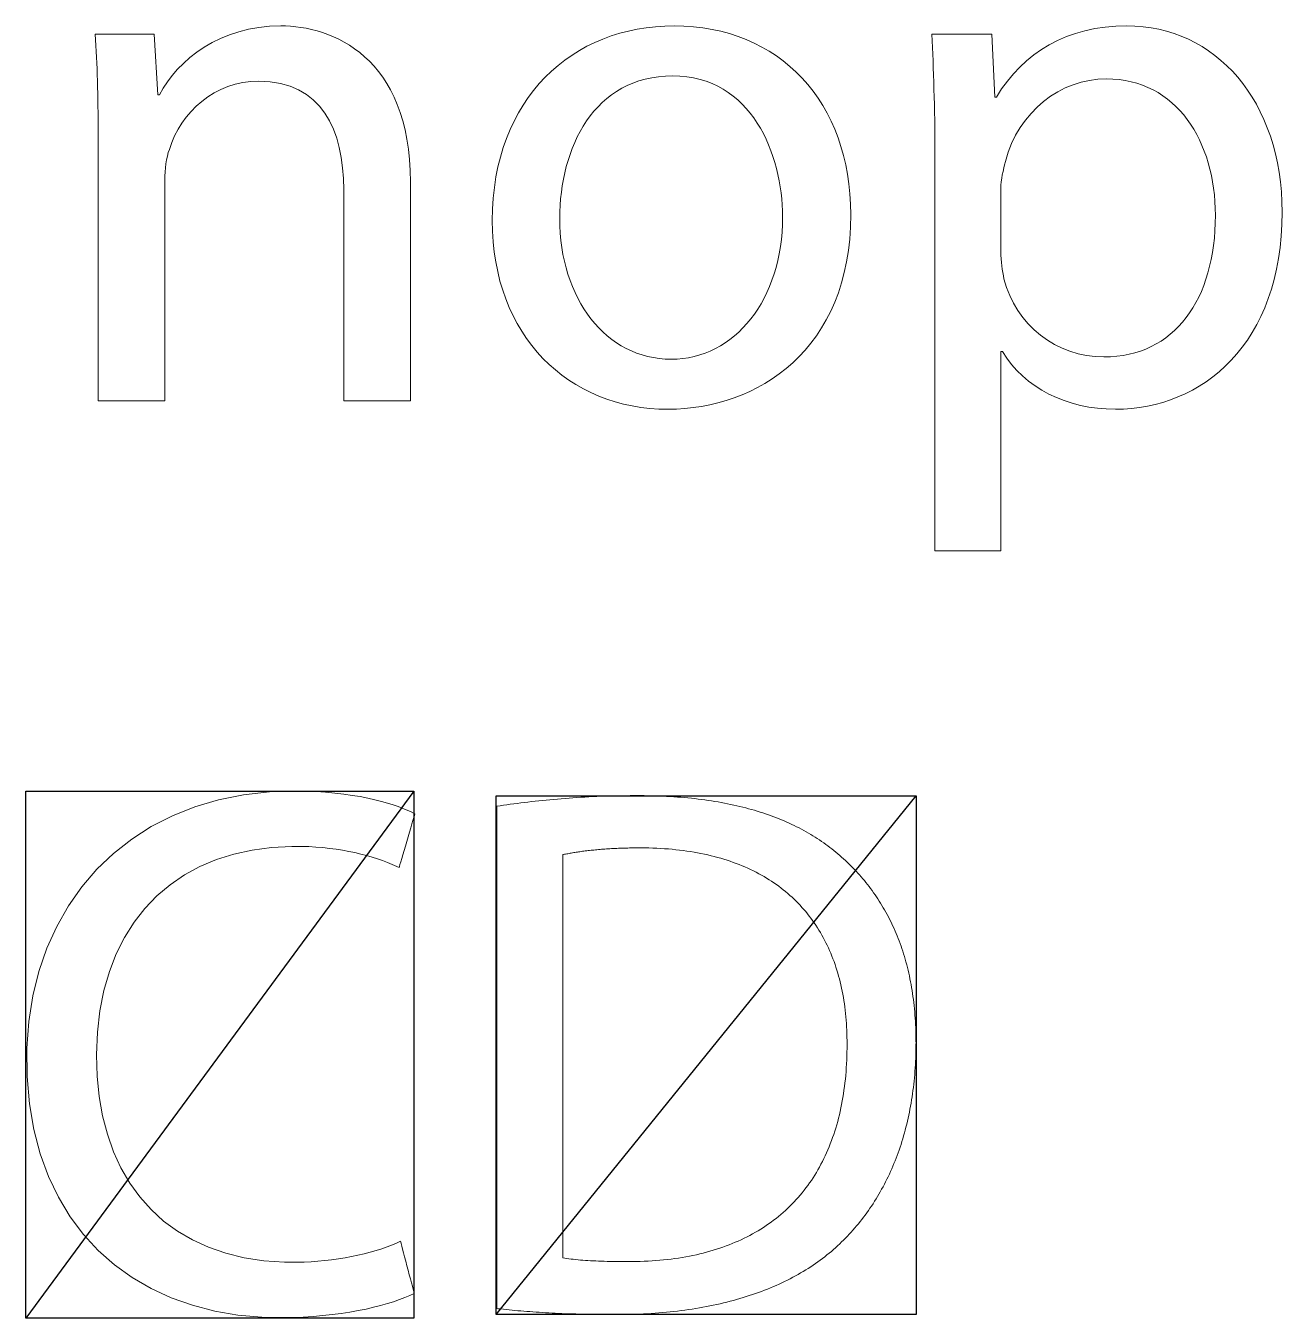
# Model space of a CAD drawing. Header units: millimetres. Extents: x 0 to 125, y 0 to 142.
# Drawn here: x 98.43 to 125.48, y 110.34 to 138.17 of the extents above; entities that cross this region are included whole.
import ezdxf

# ---------------------------------------------------------------- set-up
doc = ezdxf.new("R2010")
doc.units = ezdxf.units.MM
doc.header["$MEASUREMENT"] = 0
doc.layers.add('Layer 1', color=7, linetype='Continuous')

msp = doc.modelspace()

# ---------------------------------------------------------------- linework, layer by layer
for p, q in [((106.789, 121.688), (98.434, 110.337)), ((108.561, 110.416), (117.601, 121.59))]:
    msp.add_line(p, q)
for points in [[(98.434, 121.688), (106.789, 121.688), (106.789, 110.337), (98.434, 110.337)], [(117.601, 110.416), (108.561, 110.416), (108.561, 121.59), (117.601, 121.59)]]:
    msp.add_lwpolyline(points, close=True)
at = {"layer": 'Layer 1', "lineweight": 0}
for points in [[(106.795, 110.87), (106.699, 110.825), (106.593, 110.78), (106.477, 110.736), (106.351, 110.692), (106.216, 110.65), (106.072, 110.61), (105.919, 110.571), (105.757, 110.534), (105.588, 110.5), (105.409, 110.468), (105.224, 110.439), (105.03, 110.414), (104.829, 110.393), (104.622, 110.375), (104.407, 110.361), (104.186, 110.352), (103.959, 110.348), (103.517, 110.358), (102.999, 110.405), (102.5, 110.49), (102.02, 110.614), (101.563, 110.776), (101.13, 110.975), (100.723, 111.211), (100.343, 111.485), (99.992, 111.795), (99.673, 112.141), (99.387, 112.522), (99.135, 112.94), (98.92, 113.392), (98.744, 113.879), (98.607, 114.4), (98.513, 114.955), (98.463, 115.544), (98.458, 116.15), (98.5, 116.727), (98.586, 117.279), (98.716, 117.806), (98.887, 118.305), (99.099, 118.776), (99.349, 119.218), (99.637, 119.627), (99.961, 120.005), (100.32, 120.347), (100.712, 120.655), (101.135, 120.925), (101.589, 121.157), (102.071, 121.349), (102.581, 121.5), (103.116, 121.608), (103.676, 121.672), (104.223, 121.691), (104.455, 121.687), (104.676, 121.679), (104.888, 121.665), (105.089, 121.647), (105.281, 121.624), (105.462, 121.598), (105.633, 121.57), (105.794, 121.538), (105.945, 121.504), (106.087, 121.468), (106.218, 121.432), (106.339, 121.394), (106.451, 121.356), (106.552, 121.318), (106.644, 121.28), (106.726, 121.243), (106.797, 121.208), (106.809, 121.194), (106.8, 121.166), (106.787, 121.12), (106.768, 121.058), (106.746, 120.983), (106.721, 120.898), (106.694, 120.805), (106.665, 120.707), (106.635, 120.607), (106.605, 120.507), (106.577, 120.41), (106.55, 120.319), (106.526, 120.237), (106.504, 120.166), (106.487, 120.108), (106.475, 120.067), (106.469, 120.045), (106.421, 120.065), (106.323, 120.109), (106.221, 120.151), (106.114, 120.192), (106.003, 120.231), (105.888, 120.268), (105.769, 120.302), (105.645, 120.335), (105.518, 120.365), (105.388, 120.392), (105.253, 120.417), (105.115, 120.438), (104.974, 120.457), (104.829, 120.473), (104.68, 120.485), (104.529, 120.493), (104.374, 120.498), (104.159, 120.499), (103.725, 120.476), (103.308, 120.42), (102.912, 120.333), (102.535, 120.214), (102.181, 120.064), (101.848, 119.883), (101.54, 119.672), (101.255, 119.432), (100.996, 119.162), (100.763, 118.864), (100.558, 118.538), (100.381, 118.183), (100.234, 117.802), (100.116, 117.394), (100.03, 116.959), (99.977, 116.498), (99.956, 116.012), (99.969, 115.55), (100.012, 115.111), (100.085, 114.693), (100.188, 114.297), (100.32, 113.923), (100.48, 113.574), (100.669, 113.248), (100.886, 112.949), (101.129, 112.675), (101.4, 112.429), (101.697, 112.211), (102.019, 112.022), (102.366, 111.863), (102.739, 111.734), (103.135, 111.637), (103.556, 111.573), (103.999, 111.542), (104.273, 111.54), (104.423, 111.544), (104.573, 111.551), (104.722, 111.562), (104.87, 111.576), (105.017, 111.593), (105.162, 111.613), (105.305, 111.637), (105.445, 111.663), (105.582, 111.691), (105.716, 111.723), (105.847, 111.757), (105.973, 111.794), (106.095, 111.833), (106.212, 111.874), (106.324, 111.918), (106.43, 111.963), (106.501, 111.996), (106.505, 111.978), (106.515, 111.942), (106.529, 111.889), (106.546, 111.822), (106.566, 111.744), (106.589, 111.657), (106.613, 111.564), (106.639, 111.468), (106.664, 111.37), (106.689, 111.274), (106.713, 111.183), (106.735, 111.098), (106.755, 111.023), (106.771, 110.96), (106.784, 110.912), (106.792, 110.881)], [(108.572, 121.365), (108.644, 121.375), (108.716, 121.386), (108.788, 121.396), (108.862, 121.406), (108.936, 121.416), (109.011, 121.426), (109.087, 121.435), (109.163, 121.445), (109.24, 121.454), (109.317, 121.463), (109.395, 121.472), (109.474, 121.48), (109.554, 121.488), (109.634, 121.496), (109.715, 121.504), (109.796, 121.512), (109.878, 121.519), (109.96, 121.526), (110.044, 121.532), (110.127, 121.539), (110.211, 121.545), (110.296, 121.55), (110.382, 121.556), (110.468, 121.561), (110.554, 121.566), (110.641, 121.57), (110.729, 121.574), (110.817, 121.578), (110.905, 121.581), (110.994, 121.584), (111.084, 121.586), (111.174, 121.588), (111.265, 121.59), (111.356, 121.591), (111.447, 121.592), (111.539, 121.593), (111.585, 121.593), (111.591, 121.593), (111.592, 121.593), (111.593, 121.593), (111.595, 121.593), (111.601, 121.593), (111.622, 121.593), (111.663, 121.593), (111.746, 121.592), (111.828, 121.591), (111.91, 121.589), (111.99, 121.587), (112.07, 121.584), (112.15, 121.58), (112.229, 121.577), (112.307, 121.572), (112.385, 121.567), (112.462, 121.562), (112.538, 121.556), (112.613, 121.549), (112.688, 121.542), (112.763, 121.535), (112.837, 121.527), (112.91, 121.518), (112.982, 121.509), (113.054, 121.499), (113.125, 121.489), (113.196, 121.479), (113.266, 121.467), (113.335, 121.456), (113.404, 121.444), (113.472, 121.431), (113.539, 121.418), (113.606, 121.404), (113.672, 121.39), (113.738, 121.375), (113.803, 121.36), (113.867, 121.344), (113.931, 121.328), (113.994, 121.311), (114.057, 121.294), (114.119, 121.276), (114.18, 121.257), (114.241, 121.239), (114.301, 121.219), (114.36, 121.2), (114.419, 121.179), (114.477, 121.158), (114.535, 121.137), (114.592, 121.115), (114.649, 121.093), (114.705, 121.07), (114.76, 121.047), (114.815, 121.023), (114.869, 120.999), (114.922, 120.974), (114.975, 120.949), (115.028, 120.923), (115.08, 120.897), (115.131, 120.87), (115.181, 120.843), (115.232, 120.815), (115.281, 120.787), (115.33, 120.758), (115.378, 120.729), (115.426, 120.699), (115.473, 120.669), (115.52, 120.638), (115.566, 120.607), (115.612, 120.575), (115.656, 120.543), (115.701, 120.511), (115.745, 120.478), (115.788, 120.444), (115.831, 120.41), (115.873, 120.375), (115.914, 120.34), (115.955, 120.305), (115.996, 120.269), (116.036, 120.233), (116.076, 120.196), (116.115, 120.158), (116.154, 120.121), (116.193, 120.082), (116.231, 120.044), (116.269, 120.005), (116.306, 119.965), (116.343, 119.925), (116.379, 119.885), (116.415, 119.844), (116.451, 119.803), (116.485, 119.761), (116.52, 119.719), (116.554, 119.677), (116.587, 119.634), (116.62, 119.59), (116.652, 119.546), (116.684, 119.502), (116.716, 119.457), (116.747, 119.412), (116.777, 119.366), (116.807, 119.32), (116.836, 119.273), (116.865, 119.226), (116.894, 119.179), (116.921, 119.13), (116.949, 119.082), (116.976, 119.033), (117.002, 118.983), (117.028, 118.933), (117.053, 118.883), (117.077, 118.832), (117.102, 118.781), (117.125, 118.729), (117.148, 118.676), (117.171, 118.623), (117.193, 118.57), (117.214, 118.516), (117.235, 118.462), (117.255, 118.407), (117.275, 118.352), (117.294, 118.296), (117.313, 118.239), (117.331, 118.183), (117.348, 118.125), (117.365, 118.067), (117.382, 118.009), (117.397, 117.95), (117.412, 117.89), (117.427, 117.83), (117.441, 117.77), (117.455, 117.709), (117.467, 117.647), (117.48, 117.585), (117.491, 117.523), (117.502, 117.46), (117.513, 117.396), (117.523, 117.332), (117.532, 117.267), (117.541, 117.202), (117.549, 117.136), (117.556, 117.07), (117.563, 117.003), (117.569, 116.935), (117.575, 116.867), (117.58, 116.799), (117.584, 116.73), (117.588, 116.66), (117.591, 116.59), (117.594, 116.519), (117.596, 116.448), (117.597, 116.376), (117.597, 116.304), (117.598, 116.267), (117.597, 116.23), (117.597, 116.157), (117.595, 116.084), (117.594, 116.012), (117.591, 115.94), (117.588, 115.868), (117.584, 115.797), (117.58, 115.726), (117.575, 115.655), (117.569, 115.585), (117.563, 115.515), (117.556, 115.445), (117.549, 115.376), (117.541, 115.308), (117.532, 115.239), (117.523, 115.172), (117.513, 115.104), (117.503, 115.037), (117.492, 114.97), (117.48, 114.904), (117.468, 114.838), (117.455, 114.773), (117.441, 114.708), (117.427, 114.643), (117.413, 114.579), (117.398, 114.515), (117.382, 114.451), (117.365, 114.388), (117.348, 114.326), (117.331, 114.264), (117.313, 114.202), (117.294, 114.141), (117.275, 114.08), (117.255, 114.019), (117.234, 113.959), (117.213, 113.9), (117.192, 113.841), (117.169, 113.782), (117.147, 113.724), (117.123, 113.666), (117.099, 113.609), (117.075, 113.552), (117.05, 113.495), (117.024, 113.439), (116.998, 113.384), (116.971, 113.329), (116.944, 113.274), (116.916, 113.22), (116.887, 113.166), (116.858, 113.113), (116.829, 113.06), (116.799, 113.008), (116.768, 112.956), (116.737, 112.904), (116.705, 112.854), (116.672, 112.803), (116.64, 112.753), (116.606, 112.704), (116.572, 112.655), (116.537, 112.606), (116.502, 112.558), (116.467, 112.511), (116.43, 112.464), (116.394, 112.417), (116.356, 112.371), (116.318, 112.325), (116.28, 112.28), (116.241, 112.236), (116.202, 112.192), (116.162, 112.148), (116.121, 112.105), (116.08, 112.062), (116.039, 112.02), (115.996, 111.979), (115.954, 111.937), (115.91, 111.896), (115.866, 111.855), (115.82, 111.815), (115.775, 111.775), (115.728, 111.736), (115.681, 111.698), (115.633, 111.66), (115.584, 111.623), (115.535, 111.586), (115.484, 111.55), (115.433, 111.514), (115.382, 111.479), (115.33, 111.444), (115.277, 111.41), (115.223, 111.376), (115.169, 111.343), (115.113, 111.311), (115.058, 111.279), (115.001, 111.248), (114.944, 111.217), (114.886, 111.187), (114.828, 111.157), (114.769, 111.128), (114.709, 111.099), (114.649, 111.071), (114.587, 111.044), (114.526, 111.017), (114.463, 110.991), (114.4, 110.965), (114.337, 110.94), (114.272, 110.915), (114.207, 110.891), (114.142, 110.868), (114.075, 110.845), (114.008, 110.823), (113.941, 110.801), (113.873, 110.78), (113.804, 110.759), (113.735, 110.739), (113.665, 110.72), (113.594, 110.701), (113.523, 110.683), (113.451, 110.665), (113.379, 110.648), (113.306, 110.632), (113.233, 110.616), (113.158, 110.6), (113.084, 110.586), (113.008, 110.572), (112.933, 110.558), (112.856, 110.545), (112.779, 110.533), (112.702, 110.521), (112.624, 110.51), (112.545, 110.499), (112.466, 110.489), (112.386, 110.48), (112.306, 110.471), (112.225, 110.463), (112.143, 110.456), (112.061, 110.449), (111.979, 110.443), (111.896, 110.437), (111.812, 110.432), (111.728, 110.427), (111.644, 110.424), (111.559, 110.42), (111.473, 110.418), (111.387, 110.416), (111.301, 110.414), (111.213, 110.414), (111.17, 110.413), (111.159, 110.413), (111.153, 110.413), (111.151, 110.413), (111.15, 110.413), (111.139, 110.413), (111.057, 110.414), (110.975, 110.414), (110.894, 110.414), (110.813, 110.415), (110.734, 110.416), (110.655, 110.417), (110.576, 110.419), (110.499, 110.421), (110.422, 110.422), (110.346, 110.424), (110.271, 110.427), (110.196, 110.429), (110.122, 110.432), (110.048, 110.434), (109.976, 110.437), (109.904, 110.441), (109.832, 110.444), (109.761, 110.448), (109.691, 110.451), (109.622, 110.455), (109.553, 110.459), (109.485, 110.464), (109.418, 110.468), (109.351, 110.473), (109.285, 110.478), (109.219, 110.483), (109.154, 110.488), (109.09, 110.493), (109.026, 110.498), (108.963, 110.504), (108.901, 110.51), (108.839, 110.516), (108.778, 110.522), (108.717, 110.528), (108.657, 110.535), (108.598, 110.541), (108.583, 110.543), (108.576, 110.544), (108.574, 110.544), (108.573, 110.544), (108.572, 110.544), (108.572, 110.544), (108.572, 110.544), (108.572, 110.545), (108.572, 110.546), (108.572, 110.549), (108.572, 110.552), (108.572, 110.556), (108.572, 110.56), (108.572, 110.565), (108.572, 110.571), (108.572, 110.578), (108.572, 110.585), (108.572, 110.593), (108.572, 110.602), (108.572, 110.612), (108.572, 110.622), (108.572, 110.633), (108.572, 110.644), (108.572, 110.656), (108.572, 110.669), (108.572, 110.683), (108.572, 110.697), (108.572, 110.712), (108.572, 110.727), (108.572, 110.743), (108.572, 110.76), (108.572, 110.778), (108.572, 110.796), (108.572, 110.814), (108.572, 110.833), (108.572, 110.853), (108.572, 110.874), (108.572, 110.895), (108.572, 110.916), (108.572, 110.939), (108.572, 110.962), (108.572, 110.985), (108.572, 111.009), (108.572, 111.034), (108.572, 111.059), (108.572, 111.084), (108.572, 111.111), (108.572, 111.137), (108.572, 111.165), (108.572, 111.192), (108.572, 111.221), (108.572, 111.25), (108.572, 111.279), (108.572, 111.309), (108.572, 111.34), (108.572, 111.371), (108.572, 111.402), (108.572, 111.434), (108.572, 111.467), (108.572, 111.5), (108.572, 111.533), (108.572, 111.567), (108.572, 111.601), (108.572, 111.636), (108.572, 111.671), (108.572, 111.707), (108.572, 111.743), (108.572, 111.78), (108.572, 111.817), (108.572, 111.855), (108.572, 111.893), (108.572, 111.931), (108.572, 111.97), (108.572, 112.009), (108.572, 112.049), (108.572, 112.089), (108.572, 112.129), (108.572, 112.17), (108.572, 112.211), (108.572, 112.253), (108.572, 112.295), (108.572, 112.337), (108.572, 112.38), (108.572, 112.423), (108.572, 112.466), (108.572, 112.51), (108.572, 112.554), (108.572, 112.598), (108.572, 112.643), (108.572, 112.688), (108.572, 112.734), (108.572, 112.826), (108.572, 112.919), (108.572, 113.013), (108.572, 113.108), (108.572, 113.205), (108.572, 113.302), (108.572, 113.401), (108.572, 113.501), (108.572, 113.601), (108.572, 113.703), (108.572, 113.805), (108.572, 113.908), (108.572, 114.012), (108.572, 114.117), (108.572, 114.222), (108.572, 114.328), (108.572, 114.435), (108.572, 114.542), (108.572, 114.65), (108.572, 114.758), (108.572, 114.867), (108.572, 114.976), (108.572, 115.086), (108.572, 115.196), (108.572, 115.416), (108.572, 115.637), (108.572, 116.081), (108.572, 116.303), (108.572, 116.524), (108.572, 116.744), (108.572, 116.854), (108.572, 116.963), (108.572, 117.072), (108.572, 117.181), (108.572, 117.289), (108.572, 117.397), (108.572, 117.504), (108.572, 117.61), (108.572, 117.716), (108.572, 117.821), (108.572, 117.926), (108.572, 118.03), (108.572, 118.133), (108.572, 118.235), (108.572, 118.336), (108.572, 118.436), (108.572, 118.536), (108.572, 118.634), (108.572, 118.731), (108.572, 118.828), (108.572, 118.923), (108.572, 119.017), (108.572, 119.109), (108.572, 119.201), (108.572, 119.246), (108.572, 119.291), (108.572, 119.336), (108.572, 119.38), (108.572, 119.424), (108.572, 119.467), (108.572, 119.511), (108.572, 119.553), (108.572, 119.596), (108.572, 119.638), (108.572, 119.68), (108.572, 119.721), (108.572, 119.762), (108.572, 119.803), (108.572, 119.843), (108.572, 119.883), (108.572, 119.922), (108.572, 119.961), (108.572, 120), (108.572, 120.038), (108.572, 120.075), (108.572, 120.113), (108.572, 120.15), (108.572, 120.186), (108.572, 120.222), (108.572, 120.257), (108.572, 120.292), (108.572, 120.327), (108.572, 120.361), (108.572, 120.395), (108.572, 120.428), (108.572, 120.461), (108.572, 120.493), (108.572, 120.524), (108.572, 120.556), (108.572, 120.586), (108.572, 120.616), (108.572, 120.646), (108.572, 120.675), (108.572, 120.704), (108.572, 120.732), (108.572, 120.76), (108.572, 120.787), (108.572, 120.813), (108.572, 120.839), (108.572, 120.864), (108.572, 120.889), (108.572, 120.913), (108.572, 120.937), (108.572, 120.96), (108.572, 120.983), (108.572, 121.004), (108.572, 121.026), (108.572, 121.047), (108.572, 121.067), (108.572, 121.086), (108.572, 121.105), (108.572, 121.123), (108.572, 121.141), (108.572, 121.158), (108.572, 121.174), (108.572, 121.19), (108.572, 121.205), (108.572, 121.22), (108.572, 121.234), (108.572, 121.247), (108.572, 121.259), (108.572, 121.271), (108.572, 121.282), (108.572, 121.293), (108.572, 121.302), (108.572, 121.311), (108.572, 121.32), (108.572, 121.327), (108.572, 121.334), (108.572, 121.341), (108.572, 121.346), (108.572, 121.351), (108.572, 121.355), (108.572, 121.358), (108.572, 121.361), (108.572, 121.363), (108.572, 121.364), (108.572, 121.365)], [(109.992, 111.637), (110.035, 111.63), (110.079, 111.623), (110.125, 111.616), (110.172, 111.61), (110.22, 111.605), (110.27, 111.599), (110.321, 111.594), (110.373, 111.59), (110.426, 111.585), (110.48, 111.581), (110.535, 111.578), (110.591, 111.575), (110.648, 111.572), (110.706, 111.569), (110.765, 111.567), (110.825, 111.564), (110.885, 111.563), (110.946, 111.561), (111.008, 111.56), (111.07, 111.559), (111.133, 111.558), (111.197, 111.557), (111.26, 111.556), (111.325, 111.556), (111.389, 111.556), (111.422, 111.556), (111.426, 111.556), (111.428, 111.556), (111.428, 111.556), (111.428, 111.556), (111.429, 111.556), (111.432, 111.556), (111.437, 111.556), (111.482, 111.556), (111.57, 111.557), (111.657, 111.559), (111.743, 111.562), (111.829, 111.566), (111.914, 111.571), (111.998, 111.577), (112.081, 111.584), (112.164, 111.592), (112.245, 111.6), (112.326, 111.61), (112.406, 111.621), (112.485, 111.632), (112.564, 111.645), (112.641, 111.658), (112.718, 111.673), (112.794, 111.688), (112.869, 111.704), (112.944, 111.721), (113.017, 111.739), (113.09, 111.758), (113.162, 111.778), (113.233, 111.799), (113.303, 111.821), (113.372, 111.844), (113.441, 111.867), (113.509, 111.892), (113.575, 111.917), (113.642, 111.944), (113.707, 111.971), (113.771, 111.999), (113.835, 112.028), (113.897, 112.058), (113.959, 112.089), (114.02, 112.121), (114.08, 112.153), (114.14, 112.187), (114.198, 112.221), (114.256, 112.257), (114.313, 112.293), (114.369, 112.33), (114.424, 112.368), (114.478, 112.407), (114.531, 112.446), (114.584, 112.487), (114.635, 112.528), (114.686, 112.57), (114.736, 112.614), (114.785, 112.658), (114.833, 112.702), (114.881, 112.748), (114.927, 112.795), (114.973, 112.842), (115.018, 112.89), (115.061, 112.939), (115.104, 112.989), (115.146, 113.04), (115.188, 113.091), (115.228, 113.144), (115.268, 113.197), (115.306, 113.251), (115.344, 113.306), (115.381, 113.362), (115.417, 113.418), (115.452, 113.476), (115.486, 113.534), (115.519, 113.593), (115.551, 113.653), (115.583, 113.714), (115.614, 113.775), (115.643, 113.837), (115.672, 113.9), (115.7, 113.964), (115.727, 114.029), (115.753, 114.094), (115.778, 114.161), (115.803, 114.228), (115.826, 114.295), (115.849, 114.364), (115.87, 114.433), (115.891, 114.504), (115.911, 114.575), (115.929, 114.646), (115.947, 114.719), (115.964, 114.792), (115.98, 114.866), (115.996, 114.941), (116.01, 115.017), (116.023, 115.093), (116.036, 115.17), (116.047, 115.248), (116.058, 115.327), (116.067, 115.406), (116.076, 115.486), (116.084, 115.567), (116.091, 115.649), (116.097, 115.731), (116.102, 115.814), (116.106, 115.898), (116.109, 115.983), (116.111, 116.068), (116.112, 116.154), (116.112, 116.197), (116.112, 116.219), (116.112, 116.224), (116.112, 116.229), (116.112, 116.239), (116.112, 116.314), (116.111, 116.389), (116.11, 116.464), (116.107, 116.538), (116.103, 116.611), (116.099, 116.684), (116.094, 116.757), (116.088, 116.828), (116.081, 116.9), (116.073, 116.97), (116.064, 117.04), (116.055, 117.11), (116.045, 117.178), (116.033, 117.247), (116.021, 117.314), (116.008, 117.381), (115.995, 117.448), (115.98, 117.514), (115.965, 117.579), (115.948, 117.643), (115.931, 117.707), (115.913, 117.771), (115.894, 117.833), (115.874, 117.895), (115.854, 117.957), (115.832, 118.018), (115.81, 118.078), (115.787, 118.137), (115.763, 118.196), (115.738, 118.254), (115.712, 118.312), (115.686, 118.369), (115.658, 118.425), (115.63, 118.481), (115.601, 118.536), (115.571, 118.59), (115.54, 118.643), (115.508, 118.696), (115.475, 118.748), (115.442, 118.8), (115.408, 118.85), (115.372, 118.9), (115.336, 118.95), (115.299, 118.998), (115.262, 119.046), (115.223, 119.093), (115.184, 119.14), (115.143, 119.186), (115.102, 119.231), (115.06, 119.275), (115.017, 119.318), (114.973, 119.361), (114.928, 119.403), (114.883, 119.444), (114.836, 119.485), (114.789, 119.525), (114.741, 119.564), (114.692, 119.602), (114.642, 119.639), (114.591, 119.676), (114.54, 119.712), (114.487, 119.747), (114.434, 119.782), (114.38, 119.815), (114.325, 119.848), (114.269, 119.88), (114.212, 119.911), (114.154, 119.941), (114.096, 119.971), (114.036, 120), (113.976, 120.028), (113.915, 120.055), (113.853, 120.081), (113.79, 120.106), (113.726, 120.131), (113.661, 120.155), (113.596, 120.178), (113.53, 120.2), (113.462, 120.221), (113.394, 120.242), (113.325, 120.261), (113.255, 120.28), (113.185, 120.298), (113.113, 120.315), (113.041, 120.331), (112.967, 120.346), (112.893, 120.36), (112.818, 120.374), (112.742, 120.386), (112.665, 120.398), (112.587, 120.409), (112.509, 120.418), (112.429, 120.427), (112.349, 120.436), (112.268, 120.443), (112.186, 120.449), (112.103, 120.454), (112.019, 120.459), (111.934, 120.462), (111.848, 120.465), (111.762, 120.466), (111.675, 120.467), (111.664, 120.467), (111.658, 120.467), (111.657, 120.467), (111.657, 120.467), (111.656, 120.467), (111.651, 120.467), (111.64, 120.467), (111.597, 120.467), (111.555, 120.466), (111.513, 120.466), (111.472, 120.465), (111.431, 120.465), (111.39, 120.464), (111.35, 120.463), (111.31, 120.462), (111.271, 120.461), (111.232, 120.459), (111.193, 120.458), (111.155, 120.456), (111.117, 120.454), (111.08, 120.452), (111.043, 120.45), (111.006, 120.448), (110.97, 120.446), (110.935, 120.444), (110.899, 120.441), (110.865, 120.439), (110.83, 120.436), (110.796, 120.433), (110.763, 120.431), (110.729, 120.428), (110.696, 120.425), (110.664, 120.421), (110.632, 120.418), (110.601, 120.415), (110.569, 120.412), (110.539, 120.408), (110.508, 120.404), (110.478, 120.401), (110.449, 120.397), (110.42, 120.393), (110.391, 120.389), (110.363, 120.385), (110.335, 120.381), (110.307, 120.377), (110.28, 120.373), (110.254, 120.369), (110.228, 120.365), (110.202, 120.36), (110.176, 120.356), (110.151, 120.352), (110.127, 120.347), (110.103, 120.342), (110.079, 120.338), (110.055, 120.333), (110.033, 120.329), (110.01, 120.324), (109.999, 120.321), (109.993, 120.32), (109.992, 120.32), (109.992, 120.32), (109.992, 120.32), (109.992, 120.318), (109.992, 120.315), (109.992, 120.311), (109.992, 120.306), (109.992, 120.299), (109.992, 120.292), (109.992, 120.283), (109.992, 120.273), (109.992, 120.262), (109.992, 120.25), (109.992, 120.237), (109.992, 120.222), (109.992, 120.207), (109.992, 120.191), (109.992, 120.173), (109.992, 120.154), (109.992, 120.135), (109.992, 120.114), (109.992, 120.092), (109.992, 120.07), (109.992, 120.046), (109.992, 120.021), (109.992, 119.995), (109.992, 119.969), (109.992, 119.941), (109.992, 119.913), (109.992, 119.883), (109.992, 119.853), (109.992, 119.822), (109.992, 119.79), (109.992, 119.757), (109.992, 119.723), (109.992, 119.689), (109.992, 119.653), (109.992, 119.617), (109.992, 119.58), (109.992, 119.542), (109.992, 119.503), (109.992, 119.464), (109.992, 119.424), (109.992, 119.383), (109.992, 119.341), (109.992, 119.298), (109.992, 119.255), (109.992, 119.212), (109.992, 119.167), (109.992, 119.122), (109.992, 119.076), (109.992, 119.029), (109.992, 118.982), (109.992, 118.935), (109.992, 118.886), (109.992, 118.837), (109.992, 118.788), (109.992, 118.738), (109.992, 118.687), (109.992, 118.636), (109.992, 118.584), (109.992, 118.531), (109.992, 118.479), (109.992, 118.425), (109.992, 118.371), (109.992, 118.317), (109.992, 118.262), (109.992, 118.207), (109.992, 118.151), (109.992, 118.095), (109.992, 118.039), (109.992, 117.982), (109.992, 117.924), (109.992, 117.809), (109.992, 117.691), (109.992, 117.573), (109.992, 117.453), (109.992, 117.332), (109.992, 117.21), (109.992, 117.087), (109.992, 116.963), (109.992, 116.838), (109.992, 116.713), (109.992, 116.587), (109.992, 116.334), (109.992, 116.08), (109.992, 115.826), (109.992, 115.572), (109.992, 115.446), (109.992, 115.32), (109.992, 115.194), (109.992, 115.069), (109.992, 114.945), (109.992, 114.821), (109.992, 114.699), (109.992, 114.577), (109.992, 114.456), (109.992, 114.337), (109.992, 114.219), (109.992, 114.102), (109.992, 113.987), (109.992, 113.93), (109.992, 113.873), (109.992, 113.817), (109.992, 113.761), (109.992, 113.706), (109.992, 113.651), (109.992, 113.597), (109.992, 113.543), (109.992, 113.489), (109.992, 113.436), (109.992, 113.384), (109.992, 113.332), (109.992, 113.281), (109.992, 113.23), (109.992, 113.18), (109.992, 113.13), (109.992, 113.081), (109.992, 113.032), (109.992, 112.985), (109.992, 112.937), (109.992, 112.891), (109.992, 112.845), (109.992, 112.799), (109.992, 112.755), (109.992, 112.711), (109.992, 112.668), (109.992, 112.625), (109.992, 112.583), (109.992, 112.542), (109.992, 112.502), (109.992, 112.462), (109.992, 112.423), (109.992, 112.385), (109.992, 112.348), (109.992, 112.312), (109.992, 112.276), (109.992, 112.241), (109.992, 112.207), (109.992, 112.174), (109.992, 112.142), (109.992, 112.11), (109.992, 112.08), (109.992, 112.05), (109.992, 112.022), (109.992, 111.994), (109.992, 111.967), (109.992, 111.941), (109.992, 111.916), (109.992, 111.893), (109.992, 111.87), (109.992, 111.848), (109.992, 111.827), (109.992, 111.807), (109.992, 111.788), (109.992, 111.77), (109.992, 111.754), (109.992, 111.738), (109.992, 111.723), (109.992, 111.71), (109.992, 111.698), (109.992, 111.686), (109.992, 111.676), (109.992, 111.667), (109.992, 111.659), (109.992, 111.653), (109.992, 111.647), (109.992, 111.643), (109.992, 111.64), (109.992, 111.638), (109.992, 111.637)]]:
    msp.add_lwpolyline(points, close=True, dxfattribs=at)
for points, knots in [([(99.989, 135.855), (99.989, 136.671), (99.973, 137.34), (99.924, 137.993), (99.924, 137.993), (101.197, 137.993), (101.197, 137.993), (101.197, 137.993), (101.278, 136.688), (101.278, 136.688), (101.278, 136.688), (101.311, 136.688), (101.311, 136.688), (101.703, 137.438), (102.616, 138.173), (103.922, 138.173), (105.016, 138.173), (106.713, 137.52), (106.713, 134.811), (106.713, 134.811), (106.713, 130.094), (106.713, 130.094), (106.713, 130.094), (105.277, 130.094), (105.277, 130.094), (105.277, 130.094), (105.277, 134.648), (105.277, 134.648), (105.277, 135.921), (104.803, 136.981), (103.449, 136.981), (102.502, 136.981), (101.768, 136.312), (101.523, 135.513), (101.458, 135.333), (101.425, 135.088), (101.425, 134.843), (101.425, 134.843), (101.425, 130.094), (101.425, 130.094), (101.425, 130.094), (99.989, 130.094), (99.989, 130.094), (99.989, 130.094), (99.989, 135.855), (99.989, 135.855)], [0, 0, 0, 0, 1, 1, 1, 2, 2, 2, 3, 3, 3, 4, 4, 4, 5, 5, 5, 6, 6, 6, 7, 7, 7, 8, 8, 8, 9, 9, 9, 10, 10, 10, 11, 11, 11, 12, 12, 12, 13, 13, 13, 14, 14, 14, 15, 15, 15, 15]), ([(116.194, 134.109), (116.194, 131.188), (114.171, 129.915), (112.261, 129.915), (110.123, 129.915), (108.475, 131.481), (108.475, 133.979), (108.475, 136.622), (110.205, 138.173), (112.392, 138.173), (114.66, 138.173), (116.194, 136.525), (116.194, 134.109)], [0, 0, 0, 0, 1, 1, 1, 2, 2, 2, 3, 3, 3, 4, 4, 4, 4]), ([(118.005, 135.415), (118.005, 136.427), (117.972, 137.243), (117.94, 137.993), (117.94, 137.993), (119.229, 137.993), (119.229, 137.993), (119.229, 137.993), (119.294, 136.639), (119.294, 136.639), (119.294, 136.639), (119.327, 136.639), (119.327, 136.639), (119.915, 137.602), (120.845, 138.173), (122.134, 138.173), (124.043, 138.173), (125.48, 136.557), (125.48, 134.158), (125.48, 131.318), (123.75, 129.915), (121.889, 129.915), (120.845, 129.915), (119.931, 130.372), (119.457, 131.155), (119.457, 131.155), (119.425, 131.155), (119.425, 131.155), (119.425, 131.155), (119.425, 126.863), (119.425, 126.863), (119.425, 126.863), (118.005, 126.863), (118.005, 126.863), (118.005, 126.863), (118.005, 135.415), (118.005, 135.415)], [0, 0, 0, 0, 1, 1, 1, 2, 2, 2, 3, 3, 3, 4, 4, 4, 5, 5, 5, 6, 6, 6, 7, 7, 7, 8, 8, 8, 9, 9, 9, 10, 10, 10, 11, 11, 11, 12, 12, 12, 12]), ([(109.927, 134.027), (109.927, 132.297), (110.923, 130.992), (112.326, 130.992), (113.697, 130.992), (114.725, 132.281), (114.725, 134.06), (114.725, 135.398), (114.056, 137.096), (112.359, 137.096), (110.662, 137.096), (109.927, 135.529), (109.927, 134.027)], [0, 0, 0, 0, 1, 1, 1, 2, 2, 2, 3, 3, 3, 4, 4, 4, 4]), ([(119.425, 133.309), (119.425, 133.097), (119.457, 132.901), (119.49, 132.722), (119.751, 131.726), (120.616, 131.041), (121.644, 131.041), (123.162, 131.041), (124.043, 132.281), (124.043, 134.093), (124.043, 135.676), (123.211, 137.03), (121.693, 137.03), (120.714, 137.03), (119.8, 136.329), (119.523, 135.251), (119.474, 135.072), (119.425, 134.86), (119.425, 134.664), (119.425, 134.664), (119.425, 133.309), (119.425, 133.309)], [0, 0, 0, 0, 1, 1, 1, 2, 2, 2, 3, 3, 3, 4, 4, 4, 5, 5, 5, 6, 6, 6, 7, 7, 7, 7])]:
    msp.add_open_spline(points, degree=3, knots=knots, dxfattribs=at)

doc.saveas('drawing.dxf')
